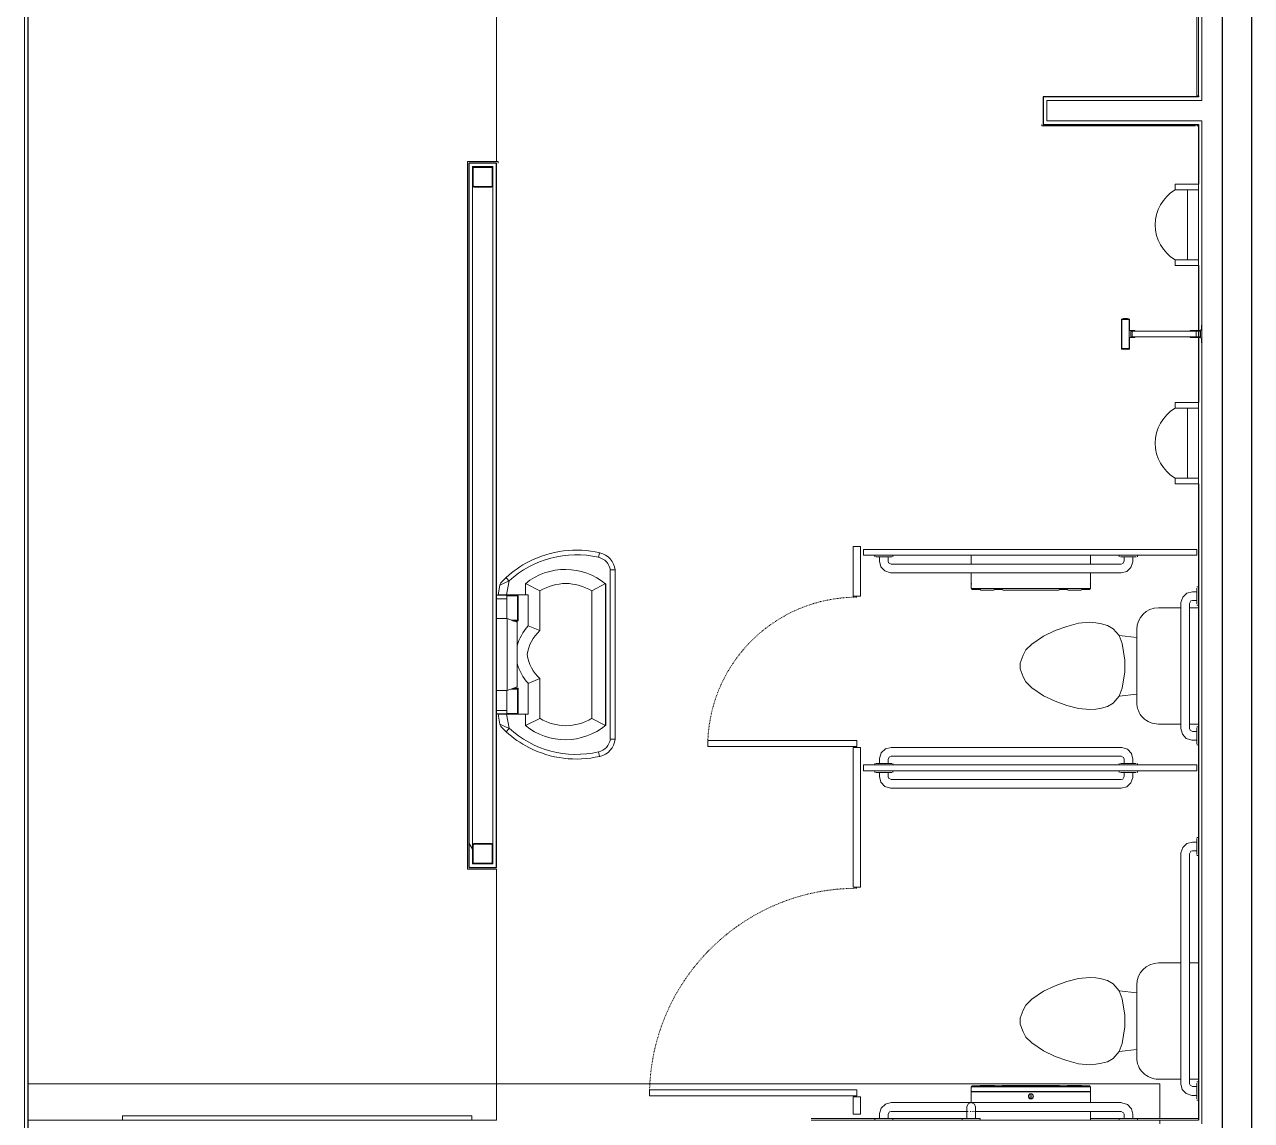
# Model space of a CAD drawing. Header units: inches. Extents: x 20001 to 27263, y -26025 to -18997.
# Drawn here: x 25307.2 to 25517.9, y -22691.4 to -22503.1 of the extents above; entities that cross this region are included whole.
import ezdxf

# ---------------------------------------------------------------- set-up
doc = ezdxf.new("R2010")
doc.units = ezdxf.units.IN
doc.header["$MEASUREMENT"] = 0
doc.linetypes.add('Dash', pattern=[0.25, 0.125, -0.125])
doc.linetypes.add('Dash_2_', pattern=[0.25, 0.125, -0.125])
for name, color, linetype, lineweight in [('A-FLOR', 192, 'Continuous', 13), ('A-WALL', 113, 'Continuous', 13), ('A-WALL-PATT', 111, 'Continuous', 25), ('I-WALL', 2, 'Continuous', 13), ('P-SANR-FIXT', 6, 'Continuous', 13), ('Q-SPCQ', 91, 'Continuous', 13), ('Q-SPCQ-HDLN', 91, 'Dash', 9), ('S-COLS', 52, 'Continuous', 13)]:
    doc.layers.add(name, color=color, linetype=linetype, lineweight=lineweight)

# ---------------------------------------------------------------- blocks, each defined once
blk = doc.blocks.new('Toilet-Domestic-3D - Toilet-Domestic-3D-11065-Site Plan - Phase 1')
at = {"layer": 'P-SANR-FIXT', "color": 7}
for p, q in [((-3.74, 10), (-2.74, 11)), ((-2.74, 11), (-1.87, 11.5)), ((-1.87, 11.5), (-0.5, 12)), ((-0.5, 12), (0.5, 12)), ((0.5, 12), (1.87, 11.5)), ((1.87, 11.5), (2.74, 11)), ((2.74, 11), (3.74, 10)), ((-5.13, 8), (-3.74, 10)), ((3.74, 10), (5.13, 8)), ((-6.06, 6), (-5.13, 8)), ((5.13, 8), (6.06, 6)), ((-6.79, 4), (-6.06, 6)), ((6.06, 6), (6.79, 4)), ((-7.33, 1.99), (-6.79, 4)), ((6.79, 4), (7.33, 1.99)), ((-7.5, 0), (-7.33, 1.99)), ((7.33, 1.99), (7.5, 0)), ((-7.41, -1), (-7.5, 0)), ((-7.24, -2), (-7.41, -1)), ((-6.97, -3), (-7.24, -2)), ((7.24, -2), (6.97, -3)), ((7.41, -1), (7.24, -2)), ((7.5, 0), (7.41, -1)), ((-6.4, -4), (-6.97, -3)), ((-5.21, -5), (-6.4, -4)), ((6.4, -4), (5.21, -5)), ((6.97, -3), (6.4, -4)), ((-3.84, -5.5), (-5.21, -5)), ((-4.86, -8.02), (-5.21, -5)), ((-1, -6), (-3.84, -5.5)), ((1, -6), (-1, -6)), ((3.84, -5.5), (1, -6)), ((5.21, -5), (3.84, -5.5)), ((4.86, -8.02), (5.21, -5)), ((6.25, -8.02), (-6.25, -8.02)), ((-9.98, -11.75), (-9.98, -15.6)), ((9.98, -15.63), (9.98, -11.75)), ((-9.98, -17.1), (-9.98, -18.6)), ((9.98, -18.6), (9.98, -17.08))]:
    blk.add_line(p, q, dxfattribs=at)
for centre, start, end in [((-6.25, -11.75), 90, 180), ((6.25, -11.75), 0, 90)]:
    blk.add_arc(centre, 3.73, start, end, dxfattribs=at)
blk = doc.blocks.new('Toilet-Domestic-3D - Toilet-Domestic-3D-V39-Site Plan - Phase 1')
at = {"layer": 'P-SANR-FIXT', "color": 7}
for p, q in [((-3.74, 10), (-2.74, 11)), ((-2.74, 11), (-1.87, 11.5)), ((-1.87, 11.5), (-0.5, 12)), ((-0.5, 12), (0.5, 12)), ((0.5, 12), (1.87, 11.5)), ((1.87, 11.5), (2.74, 11)), ((2.74, 11), (3.74, 10)), ((-5.13, 8), (-3.74, 10)), ((3.74, 10), (5.13, 8)), ((-6.06, 6), (-5.13, 8)), ((5.13, 8), (6.06, 6)), ((-6.79, 4), (-6.06, 6)), ((6.06, 6), (6.79, 4)), ((-7.33, 1.99), (-6.79, 4)), ((6.79, 4), (7.33, 1.99)), ((-7.5, 0), (-7.33, 1.99)), ((7.33, 1.99), (7.5, 0)), ((-7.41, -1), (-7.5, 0)), ((-7.24, -2), (-7.41, -1)), ((-6.97, -3), (-7.24, -2)), ((7.24, -2), (6.97, -3)), ((7.41, -1), (7.24, -2)), ((7.5, 0), (7.41, -1)), ((-6.4, -4), (-6.97, -3)), ((-5.21, -5), (-6.4, -4)), ((6.4, -4), (5.21, -5)), ((6.97, -3), (6.4, -4)), ((-3.84, -5.5), (-5.21, -5)), ((-4.86, -8.02), (-5.21, -5)), ((-1, -6), (-3.84, -5.5)), ((1, -6), (-1, -6)), ((3.84, -5.5), (1, -6)), ((5.21, -5), (3.84, -5.5)), ((4.86, -8.02), (5.21, -5)), ((6.25, -8.02), (-6.25, -8.02)), ((-9.98, -11.75), (-9.98, -15.6)), ((9.98, -15.6), (9.98, -11.75)), ((-9.98, -17.1), (-9.98, -18.6)), ((9.98, -18.6), (9.98, -17.1))]:
    blk.add_line(p, q, dxfattribs=at)
for centre, start, end in [((-6.25, -11.75), 90, 180), ((6.25, -11.75), 0, 90)]:
    blk.add_arc(centre, 3.73, start, end, dxfattribs=at)
blk = doc.blocks.new('Urinal-Wall-3D - Urinal-Wall-3D-23375-Site Plan - Phase 1')
at = {"layer": 'P-SANR-FIXT', "color": 7}
for p, q in [((-11.29, 2.06), (-11.29, 6.06)), ((-11.29, 6.06), (-10.29, 6.06)), ((-10.29, 6.06), (-10.29, 2.06)), ((2.73, 6.06), (1.71, 6.06)), ((1.71, 6.06), (1.71, 2.06)), ((2.73, 2.06), (2.73, 6.06)), ((1.71, 3.91), (-10.29, 3.91)), ((-10.29, 3.91), (-10.29, 2.06)), ((1.71, 2.06), (1.71, 3.91)), ((-10.29, 2.06), (-11.29, 2.06)), ((-10.29, 2.06), (1.71, 2.06)), ((1.71, 2.06), (2.73, 2.06))]:
    blk.add_line(p, q, dxfattribs=at)
blk.add_arc((-4.29, 2.46), 7, 31.0027, 148.9973, dxfattribs=at)
blk = doc.blocks.new('817_Grab_Bars - 8170-001420-25752-Site Plan - Phase 1')
at = {"layer": 'Q-SPCQ', "color": 7}
for p, q in [((25495.52, -22688.3), (25456.02, -22688.3)), ((25453.2, -22691.02), (25453.2, -22691.3)), ((25453.41, -22691.02), (25454.77, -22691.02)), ((25454.02, -22690.3), (25454.02, -22691.02)), ((25454.77, -22691.02), (25456.12, -22691.02)), ((25455.52, -22691.02), (25455.52, -22690.3)), ((25456.02, -22689.8), (25469.22, -22689.8)), ((25456.33, -22691.3), (25456.33, -22691.02)), ((25469.59, -22689.8), (25469.77, -22689.8)), ((25470, -22689.8), (25470.17, -22689.8)), ((25470.31, -22689.8), (25495.52, -22689.8)), ((25495.2, -22691.02), (25495.2, -22691.3)), ((25495.41, -22691.02), (25496.77, -22691.02)), ((25496.02, -22690.3), (25496.02, -22691.02)), ((25496.77, -22691.02), (25498.12, -22691.02)), ((25497.52, -22691.02), (25497.52, -22690.3)), ((25498.33, -22691.3), (25498.33, -22691.02)), ((25454.77, -22691.3), (25453.41, -22691.3)), ((25456.12, -22691.3), (25454.77, -22691.3)), ((25496.77, -22691.3), (25495.41, -22691.3)), ((25498.12, -22691.3), (25496.77, -22691.3))]:
    blk.add_line(p, q, dxfattribs=at)
at = {"layer": 'Q-SPCQ', "color": 7, "flags": 128}
for points in [[(25456.02, -22688.3), (25455.05, -22688.55), (25454.33, -22689.23), (25454.02, -22690.17), (25454.02, -22690.3)], [(25497.52, -22690.3), (25497.27, -22689.34), (25496.59, -22688.62), (25495.65, -22688.31), (25495.52, -22688.3)], [(25455.52, -22690.3), (25455.75, -22689.88), (25456.02, -22689.8)], [(25495.52, -22689.8), (25495.94, -22690.03), (25496.02, -22690.3)]]:
    blk.add_lwpolyline(points, dxfattribs=at)
blk = doc.blocks.new('Dispenser-Toilet_Tissue-Frost_Products_LTD_-Jumbo-169 - Steel-Brushed-Stainless_Steel-39538-Site Plan - Phase 1')
at = {"layer": 'Q-SPCQ', "color": 7}
for p, q in [((25490.26, -22685.6), (25469.77, -22685.6)), ((25469.77, -22685.6), (25469.77, -22686.37)), ((25469.77, -22686.37), (25469.83, -22686.37)), ((25469.77, -22686.46), (25490.26, -22686.46)), ((25469.77, -22686.46), (25469.77, -22688.33)), ((25469.83, -22686.37), (25490.21, -22686.37)), ((25469.83, -22686.37), (25469.83, -22686.4)), ((25490.21, -22686.4), (25469.83, -22686.4)), ((25471.28, -22685.44), (25469.93, -22685.44)), ((25488.75, -22685.44), (25471.28, -22685.44)), ((25473.61, -22685.34), (25471.44, -22685.34)), ((25475.08, -22685.44), (25473.77, -22685.44)), ((25484.77, -22685.34), (25475.26, -22685.34)), ((25486.26, -22685.44), (25484.95, -22685.44)), ((25488.59, -22685.34), (25486.42, -22685.34)), ((25490.11, -22685.44), (25488.75, -22685.44)), ((25490.21, -22686.4), (25490.21, -22686.37)), ((25490.21, -22686.37), (25490.26, -22686.37)), ((25490.26, -22686.37), (25490.26, -22685.6)), ((25490.26, -22688.33), (25490.26, -22686.46)), ((25480.06, -22687.06), (25479.98, -22687.06)), ((25479.98, -22687.06), (25479.98, -22687.4)), ((25479.98, -22687.4), (25480.06, -22687.4)), ((25480.06, -22687.4), (25480.06, -22687.06)), ((25490.26, -22691.3), (25490.26, -22689.77)), ((25471.12, -22691.3), (25490.26, -22691.3))]:
    blk.add_line(p, q, dxfattribs=at)
for radius in [0.438, 0.358]:
    blk.add_circle((25480.02, -22687.22), radius, dxfattribs=at)
for centre, radius, start, end in [((25469.93, -22685.6), 0.16, 90, 180), ((25469.83, -22686.46), 0.06, 90, 180), ((25471.44, -22685.52), 0.18, 90, 153.6122), ((25472.99, -22685.46), 0.118, 100.8116, 172.3569), ((25472.99, -22685.49), 0.151, 19.6341, 87.321), ((25473.01, -22685.49), 0.151, 19.6341, 86.8331), ((25473.02, -22685.52), 0.18, 26.3878, 90), ((25473.59, -22685.46), 0.119, 100.0401, 171.5195), ((25473.59, -22685.49), 0.151, 19.6341, 87.321), ((25473.6, -22685.49), 0.151, 19.6341, 87.321), ((25473.61, -22685.52), 0.18, 26.3878, 90), ((25475.26, -22685.56), 0.22, 90, 146.9443), ((25484.77, -22685.56), 0.22, 33.0557, 90), ((25486.42, -22685.52), 0.18, 90, 153.6122), ((25486.43, -22685.49), 0.151, 92.679, 160.3659), ((25486.44, -22685.49), 0.151, 92.679, 160.3659), ((25486.44, -22685.46), 0.119, 8.4805, 79.9599), ((25487.01, -22685.52), 0.18, 90, 153.6084), ((25487.02, -22685.49), 0.151, 93.1667, 160.3726), ((25487.04, -22685.49), 0.151, 92.679, 160.3653), ((25487.04, -22685.46), 0.118, 7.6431, 79.1884), ((25488.59, -22685.52), 0.18, 26.3878, 90), ((25490.1, -22685.6), 0.16, 0, 89.0019), ((25490.2, -22686.46), 0.0601, 0, 87.3185)]:
    blk.add_arc(centre, radius, start, end, dxfattribs=at)
blk = doc.blocks.new('Partition-Floor_Braced_Urinal_Screen-Bradley_Corp-St__Stl - 11_ x 42_ Urinal Screen-283502-Site Plan - Phase 1')
at = {"layer": 'Q-SPCQ', "color": 7}
for p, q in [((1.5, 0), (-1.5, 0)), ((-1.5, 0), (-1.5, -0.1)), ((-1.5, -0.1), (-0.85, -0.1)), ((-0.6, -0.35), (-0.6, -2)), ((-0.6, -2), (-0.5, -2)), ((-0.5, -1), (-0.5, -0.27)), ((-0.5, -0.27), (0.5, -0.27)), ((-0.5, -12), (-0.5, -1)), ((0.5, -1), (-0.5, -1)), ((0.5, -0.27), (0.5, -1)), ((0.5, -1), (0.5, -12)), ((0.5, -2), (0.6, -2)), ((0.6, -2), (0.6, -0.35)), ((0.85, -0.1), (1.5, -0.1)), ((1.5, -0.1), (1.5, 0)), ((-0.58, -12.44), (-2.58, -12.44)), ((-2.5, -12.5), (2.5, -12.5)), ((-2.5, -13.75), (-2.5, -12.5)), ((-0.5, -11.5), (-0.6, -11.5)), ((-0.6, -11.5), (-0.6, -12.5)), ((-0.5, -12.23), (-0.5, -12)), ((-0.5, -12), (0.5, -12)), ((0.5, -12.23), (-0.5, -12.23)), ((0.6, -11.5), (0.5, -11.5)), ((0.5, -12), (0.5, -12.23)), ((2.58, -12.44), (0.58, -12.44)), ((0.6, -12.5), (0.6, -11.5)), ((2.5, -12.5), (2.5, -13.75)), ((-2.58, -13.81), (2.58, -13.81)), ((2.5, -13.75), (-2.5, -13.75))]:
    blk.add_line(p, q, dxfattribs=at)
for centre, radius, start, end in [((-0.85, -0.35), 0.25, 0, 90), ((0.85, -0.35), 0.25, 90, 180), ((-0.39, -13.13), 2.3, 162.6194, 197.3806), ((0.39, -13.13), 2.3, 342.6194, 17.3806)]:
    blk.add_arc(centre, radius, start, end, dxfattribs=at)
blk = doc.blocks.new('Partition-Floor_Braced-Bradley_Corp-St_Stl-ADA-N_Stalls - ADA _optional_ _ n Standard Stalls-320718-Site Plan - Phase 1')
at = {"layer": 'Q-SPCQ', "color": 7}
for p, q in [((11.69, 94.87), (12.69, 94.87)), ((11.69, 59.25), (11.69, 94.87)), ((12.69, 94.87), (12.69, 59.25)), ((71.69, 84.87), (72.69, 84.87)), ((71.69, 59.25), (71.69, 84.87)), ((72.69, 84.87), (72.69, 59.25)), ((8.5, 59.88), (11.5, 59.88)), ((8.5, 58.63), (8.5, 59.88)), ((11.5, 59.88), (11.5, 58.63)), ((12.69, 59.25), (11.69, 59.25)), ((47.5, 59.88), (71.5, 59.88)), ((47.5, 58.63), (47.5, 59.88)), ((71.5, 59.88), (71.5, 58.63)), ((72.69, 59.25), (71.69, 59.25)), ((97.5, 59.88), (106, 59.88)), ((97.5, 58.63), (97.5, 59.88)), ((106, 59.88), (106, 58.63)), ((11.5, 58.63), (8.5, 58.63)), ((71.5, 58.63), (47.5, 58.63)), ((67.5, 58.13), (68.5, 58.13)), ((67.5, 0.88), (67.5, 58.13)), ((68.5, 58.13), (68.5, 0.88)), ((106, 58.63), (97.5, 58.63)), ((104.5, 58.13), (105.5, 58.13)), ((104.5, 0.88), (104.5, 58.13)), ((105.5, 58.13), (105.5, 0.88)), ((68.5, 0.88), (67.5, 0.88)), ((105.5, 0.88), (104.5, 0.88))]:
    blk.add_line(p, q, dxfattribs=at)
at = {"layer": 'Q-SPCQ-HDLN', "color": 250, "linetype": 'Dash_2_'}
for centre, radius, end in [((11.69, 59.25), 35.62, 88.2092), ((71.69, 59.25), 25.62, 87.7958)]:
    blk.add_arc(centre, radius, 0, end, dxfattribs=at)
blk = doc.blocks.new('817_Grab_Bars - 8170-001420-V43-Site Plan - Phase 1')
at = {"layer": 'Q-SPCQ', "color": 7}
for p, q in [((25453.2, -22631.3), (25453.2, -22631.58)), ((25454.77, -22631.58), (25453.41, -22631.58)), ((25454.02, -22631.58), (25454.02, -22632.3)), ((25456.12, -22631.58), (25454.77, -22631.58)), ((25455.52, -22632.3), (25455.52, -22631.58)), ((25456.33, -22631.58), (25456.33, -22631.3)), ((25495.2, -22631.3), (25495.2, -22631.58)), ((25496.77, -22631.58), (25495.41, -22631.58)), ((25496.02, -22631.58), (25496.02, -22632.3)), ((25498.12, -22631.58), (25496.77, -22631.58)), ((25497.52, -22632.3), (25497.52, -22631.58)), ((25498.33, -22631.58), (25498.33, -22631.3)), ((25495.52, -22632.8), (25456.02, -22632.8)), ((25456.02, -22634.3), (25495.52, -22634.3))]:
    blk.add_line(p, q, dxfattribs=at)
at = {"layer": 'Q-SPCQ', "color": 7, "flags": 128}
for points in [[(25454.02, -22632.3), (25454.26, -22633.26), (25454.94, -22633.99), (25455.88, -22634.3), (25456.02, -22634.3)], [(25456.02, -22632.8), (25455.59, -22632.57), (25455.52, -22632.3)], [(25495.52, -22634.3), (25496.48, -22634.06), (25497.2, -22633.38), (25497.51, -22632.44), (25497.52, -22632.3)], [(25496.02, -22632.3), (25495.79, -22632.72), (25495.52, -22632.8)]]:
    blk.add_lwpolyline(points, dxfattribs=at)
blk = doc.blocks.new('Dispenser-Toilet_Tissue-Frost_Products_LTD_-Jumbo-169 - Steel-Brushed-Stainless_Steel-V48-Site Plan - Phase 1')
at = {"layer": 'Q-SPCQ', "color": 7}
for p, q in [((25469.77, -22595.83), (25469.77, -22594.3)), ((25490.26, -22594.3), (25490.26, -22595.83)), ((25469.77, -22599.14), (25469.77, -22597.28)), ((25490.26, -22597.27), (25490.26, -22599.14)), ((25469.77, -22600), (25469.77, -22599.23)), ((25469.77, -22599.23), (25469.83, -22599.23)), ((25490.26, -22600), (25469.77, -22600)), ((25469.83, -22599.23), (25469.83, -22599.2)), ((25471.28, -22600.16), (25469.93, -22600.16)), ((25473.61, -22600.26), (25471.44, -22600.26)), ((25475.08, -22600.16), (25473.77, -22600.16)), ((25484.77, -22600.26), (25475.26, -22600.26)), ((25486.26, -22600.16), (25484.95, -22600.16)), ((25488.59, -22600.26), (25486.42, -22600.26)), ((25490.11, -22600.16), (25488.75, -22600.16)), ((25490.21, -22599.2), (25490.21, -22599.23)), ((25490.21, -22599.23), (25490.26, -22599.23)), ((25490.26, -22599.23), (25490.26, -22600))]:
    blk.add_line(p, q, dxfattribs=at)
for centre, radius, start, end in [((25469.83, -22599.14), 0.06, 180, 270), ((25469.93, -22600), 0.16, 180, 270), ((25471.44, -22600.08), 0.18, 206.3878, 270), ((25473.61, -22600.08), 0.18, 270, 333.6122), ((25475.26, -22600.04), 0.22, 213.0557, 270), ((25484.77, -22600.04), 0.22, 270, 326.9443), ((25486.42, -22600.08), 0.18, 206.3878, 270), ((25488.59, -22600.08), 0.18, 270, 333.6122), ((25490.1, -22600), 0.16, 270.9981, 0), ((25490.2, -22599.14), 0.0601, 272.6815, 0)]:
    blk.add_arc(centre, radius, start, end, dxfattribs=at)
blk = doc.blocks.new('817_Grab_Bars - 8170-001420-V46-Site Plan - Phase 1')
at = {"layer": 'Q-SPCQ', "color": 7}
for p, q in [((25534.45, -22557.3), (25534.45, -22557.58)), ((25536.02, -22557.58), (25534.66, -22557.58)), ((25535.27, -22557.58), (25535.27, -22558.3)), ((25537.37, -22557.58), (25536.02, -22557.58)), ((25536.77, -22558.3), (25536.77, -22557.58)), ((25537.58, -22557.58), (25537.58, -22557.3)), ((25576.45, -22557.3), (25576.45, -22557.58)), ((25578.02, -22557.58), (25576.66, -22557.58)), ((25577.27, -22557.58), (25577.27, -22558.3)), ((25579.37, -22557.58), (25578.02, -22557.58)), ((25578.77, -22558.3), (25578.77, -22557.58)), ((25579.58, -22557.58), (25579.58, -22557.3)), ((25576.77, -22558.8), (25537.27, -22558.8)), ((25537.27, -22560.3), (25576.77, -22560.3))]:
    blk.add_line(p, q, dxfattribs=at)
at = {"layer": 'Q-SPCQ', "color": 7, "flags": 128}
for points in [[(25535.27, -22558.3), (25535.51, -22559.26), (25536.19, -22559.99), (25537.13, -22560.3), (25537.27, -22560.3)], [(25537.27, -22558.8), (25536.84, -22558.57), (25536.77, -22558.3)], [(25576.77, -22560.3), (25577.73, -22560.06), (25578.45, -22559.38), (25578.76, -22558.44), (25578.77, -22558.3)], [(25577.27, -22558.3), (25577.04, -22558.72), (25576.77, -22558.8)]]:
    blk.add_lwpolyline(points, dxfattribs=at)
blk = doc.blocks.new('817_Grab_Bars - 8170-001240-25748-Site Plan - Phase 1')
at = {"layer": 'Q-SPCQ', "color": 7}
for p, q in [((25395.61, -22755.55), (25394.89, -22755.55)), ((25395.89, -22754.73), (25395.61, -22754.73)), ((25395.61, -22756.3), (25395.61, -22754.94)), ((25395.61, -22757.65), (25395.61, -22756.3)), ((25392.89, -22757.55), (25392.89, -22779.05)), ((25394.39, -22779.05), (25394.39, -22757.55)), ((25394.89, -22757.05), (25395.61, -22757.05)), ((25395.61, -22757.86), (25395.89, -22757.86)), ((25395.89, -22778.73), (25395.61, -22778.73)), ((25395.61, -22780.3), (25395.61, -22778.94)), ((25395.61, -22779.55), (25394.89, -22779.55)), ((25394.89, -22781.05), (25395.61, -22781.05)), ((25395.61, -22781.65), (25395.61, -22780.3)), ((25395.61, -22781.86), (25395.89, -22781.86))]:
    blk.add_line(p, q, dxfattribs=at)
at = {"layer": 'Q-SPCQ', "color": 7, "flags": 128}
for points in [[(25394.89, -22755.55), (25393.93, -22755.79), (25393.2, -22756.47), (25392.89, -22757.41), (25392.89, -22757.55)], [(25394.39, -22757.55), (25394.62, -22757.13), (25394.89, -22757.05)], [(25392.89, -22779.05), (25393.14, -22780.01), (25393.81, -22780.73), (25394.76, -22781.04), (25394.89, -22781.05)], [(25394.89, -22779.55), (25394.47, -22779.32), (25394.39, -22779.05)]]:
    blk.add_lwpolyline(points, dxfattribs=at)
blk = doc.blocks.new('817_Grab_Bars - 8170-001180-25756-Site Plan - Phase 1')
at = {"layer": 'Q-SPCQ', "color": 7}
for p, q in [((25468.2, -22691.02), (25468.2, -22691.3)), ((25468.2, -22691.02), (25468.2, -22691.3)), ((25468.2, -22691.02), (25471.33, -22691.02)), ((25468.41, -22691.02), (25468.2, -22691.02)), ((25468.2, -22691.02), (25468.41, -22691.02)), ((25468.41, -22691.02), (25468.2, -22691.02)), ((25469.02, -22690.3), (25469.02, -22691.02)), ((25469.02, -22690.3), (25469.02, -22691.02)), ((25470.52, -22691.02), (25470.52, -22690.3)), ((25470.52, -22691.02), (25470.52, -22690.3)), ((25471.33, -22691.02), (25471.12, -22691.02)), ((25471.12, -22691.02), (25471.33, -22691.02)), ((25471.33, -22691.02), (25471.12, -22691.02)), ((25471.33, -22691.3), (25471.33, -22691.02)), ((25471.33, -22691.3), (25471.33, -22691.02)), ((25471.33, -22691.3), (25468.2, -22691.3)), ((25468.2, -22691.3), (25468.41, -22691.3)), ((25468.41, -22691.3), (25468.2, -22691.3)), ((25468.2, -22691.3), (25468.41, -22691.3)), ((25471.12, -22691.3), (25471.33, -22691.3)), ((25471.33, -22691.3), (25471.12, -22691.3)), ((25471.12, -22691.3), (25471.33, -22691.3))]:
    blk.add_line(p, q, dxfattribs=at)
at = {"layer": 'Q-SPCQ', "color": 7, "flags": 128}
for points in [[(25469.02, -22689.05), (25469.25, -22688.51), (25469.77, -22688.3)], [(25469.77, -22688.3), (25470.31, -22688.54), (25470.52, -22689.05)], [(25469.02, -22689.05), (25469.02, -22689.3), (25469.02, -22689.93), (25469.02, -22690.3)], [(25469.02, -22690.3), (25469.02, -22689.56), (25469.02, -22689.11), (25469.02, -22689.05)], [(25470.52, -22690.3), (25470.52, -22689.56), (25470.52, -22689.11), (25470.52, -22689.05)], [(25470.52, -22689.05), (25470.52, -22689.3), (25470.52, -22689.93), (25470.52, -22690.3)]]:
    blk.add_lwpolyline(points, dxfattribs=at)
blk = doc.blocks.new('Bradley-Washroom_Accessories-Mirrors-747_Standard - 60_ x 36_ _ BradEX-205488-Site Plan - Phase 1')
at = {"layer": 'Q-SPCQ', "color": 7}
for p, q in [((25508.52, -22454.37), (25508.52, -22435.37)), ((25508.77, -22435.37), (25508.52, -22435.37)), ((25508.77, -22435.37), (25508.77, -22454.37)), ((25508.48, -22454.37), (25508.77, -22454.37)), ((25508.48, -22454.37), (25508.48, -22456.37)), ((25508.77, -22454.37), (25508.77, -22456.37)), ((25508.77, -22456.37), (25508.48, -22456.37)), ((25508.52, -22494.37), (25508.52, -22456.37)), ((25508.77, -22456.37), (25508.77, -22494.37)), ((25508.48, -22494.37), (25508.77, -22494.37)), ((25508.48, -22494.37), (25508.48, -22496.37)), ((25508.77, -22494.37), (25508.77, -22496.37)), ((25508.77, -22496.37), (25508.48, -22496.37)), ((25508.52, -22515.37), (25508.52, -22496.37)), ((25508.77, -22496.37), (25508.77, -22515.37)), ((25508.52, -22515.37), (25508.77, -22515.37))]:
    blk.add_line(p, q, dxfattribs=at)
blk = doc.blocks.new('Bradley-Washroom_Accessories-Mirrors-780_Custom - Bradley-Washroom_Accessories-Mirrors-780_Custom-177612-Site Plan - Phase 1')
at = {"layer": 'Q-SPCQ', "color": 7}
for p, q in [((25324.02, -22690.55), (25384.02, -22690.55)), ((25324.02, -22690.55), (25324.02, -22691.3)), ((25384.02, -22691.3), (25384.02, -22690.55)), ((25384.02, -22691.3), (25324.02, -22691.3))]:
    blk.add_line(p, q, dxfattribs=at)
blk = doc.blocks.new('HSS-Hollow Structural Section-Column - HSS3-1_2X3-1_2X1_8-V72-Site Plan - Phase 1')
at = {"layer": 'S-COLS', "color": 50, "lineweight": 15}
for p, q in [((-1.75, 1.518), (-1.75, -1.518)), ((-1.634, -1.518), (-1.634, 1.518)), ((1.518, 1.75), (-1.518, 1.75)), ((-1.518, 1.634), (1.518, 1.634)), ((1.634, 1.518), (1.634, -1.518)), ((1.75, -1.518), (1.75, 1.518)), ((1.518, -1.634), (-1.518, -1.634)), ((-1.518, -1.75), (1.518, -1.75))]:
    blk.add_line(p, q, dxfattribs=at)
for centre, radius, start, end in [((-1.518, 1.518), 0.232, 90, 180), ((-1.518, 1.518), 0.116, 90, 180), ((1.518, 1.518), 0.232, 360, 90), ((1.518, 1.518), 0.116, 0, 90), ((-1.518, -1.518), 0.232, 180, 270), ((-1.518, -1.518), 0.116, 180, 270), ((1.518, -1.518), 0.232, 270, 360), ((1.518, -1.518), 0.116, 270, 360)]:
    blk.add_arc(centre, radius, start, end, dxfattribs=at)
blk = doc.blocks.new('HSS-Hollow Structural Section-Column - HSS3-1_2X3-1_2X1_8-V74-Site Plan - Phase 1')
at = {"layer": 'S-COLS', "color": 50, "lineweight": 15}
for p, q in [((-1.75, 1.518), (-1.75, -1.518)), ((-1.634, -1.518), (-1.634, 1.518)), ((1.518, 1.75), (-1.518, 1.75)), ((-1.518, 1.634), (1.518, 1.634)), ((1.634, 1.518), (1.634, -1.518)), ((1.75, -1.518), (1.75, 1.518)), ((1.518, -1.634), (-1.518, -1.634)), ((-1.518, -1.75), (1.518, -1.75))]:
    blk.add_line(p, q, dxfattribs=at)
for centre, radius, start, end in [((-1.518, 1.518), 0.232, 90, 180), ((-1.518, 1.518), 0.116, 90, 180), ((1.518, 1.518), 0.232, 360, 90), ((1.518, 1.518), 0.116, 0, 90), ((-1.518, -1.518), 0.232, 180, 270), ((-1.518, -1.518), 0.116, 180, 270), ((1.518, -1.518), 0.232, 270, 360), ((1.518, -1.518), 0.116, 270, 360)]:
    blk.add_arc(centre, radius, start, end, dxfattribs=at)
blk = doc.blocks.new('Change_Table-Flip_Down-Frost_Products_LTD_-1125 - Polyethylene-White-366105-Site Plan - Phase 1')
at = {"layer": 'Q-SPCQ', "color": 7}
for p, q in [((25405.77, -22594.65), (25405.95, -22593.86)), ((25389.09, -22598.91), (25389.89, -22598.11)), ((25407.79, -22596.82), (25408.62, -22596.82)), ((25407.79, -22625.89), (25407.79, -22596.82)), ((25408.62, -22596.82), (25408.62, -22625.89)), ((25388.51, -22601.1), (25388.81, -22599.4)), ((25390.4, -22598.7), (25388.81, -22599.4)), ((25390.4, -22598.7), (25389.98, -22601.1)), ((25395.7, -22600.41), (25393.21, -22599.17)), ((25393.21, -22601.1), (25393.21, -22599.17)), ((25395.7, -22600.41), (25395.7, -22607.23)), ((25404.61, -22600.41), (25406.94, -22599.17)), ((25404.61, -22622.3), (25404.61, -22600.41)), ((25406.94, -22599.17), (25406.94, -22623.53)), ((25407.04, -22599.25), (25407.04, -22623.45)), ((25388.27, -22601.15), (25388.51, -22601.15)), ((25390.02, -22601.75), (25388.27, -22601.75)), ((25393.69, -22601.1), (25388.51, -22601.1)), ((25388.51, -22601.15), (25388.51, -22601.1)), ((25388.51, -22601.15), (25391.73, -22601.15)), ((25390.02, -22601.15), (25390.02, -22605.18)), ((25391.83, -22601.25), (25390.02, -22601.25)), ((25391.83, -22605.43), (25391.83, -22601.25)), ((25391.96, -22601.1), (25391.96, -22605.5)), ((25393.69, -22606.42), (25393.69, -22601.1)), ((25390.07, -22605.18), (25388.27, -22605.18)), ((25390.07, -22617.53), (25390.07, -22605.18)), ((25390.07, -22605.18), (25391.77, -22605.8)), ((25390.75, -22605.43), (25391.83, -22605.43)), ((25391.73, -22605.53), (25391.02, -22605.53)), ((25391.86, -22605.6), (25391.23, -22605.6)), ((25391.77, -22605.8), (25391.77, -22616.91)), ((25393.69, -22606.42), (25395.7, -22607.23)), ((25390.07, -22617.53), (25391.77, -22616.91)), ((25390.75, -22617.28), (25391.83, -22617.28)), ((25391.73, -22617.18), (25391.02, -22617.18)), ((25391.86, -22617.1), (25391.23, -22617.1)), ((25391.83, -22621.45), (25391.83, -22617.28)), ((25391.96, -22621.6), (25391.96, -22617.2)), ((25393.69, -22616.29), (25395.7, -22615.47)), ((25393.69, -22616.29), (25393.69, -22621.6)), ((25395.7, -22622.3), (25395.7, -22615.47)), ((25388.27, -22617.53), (25390.07, -22617.53)), ((25390.02, -22617.53), (25390.02, -22621.55)), ((25390.02, -22620.95), (25388.27, -22620.95)), ((25391.83, -22621.45), (25390.02, -22621.45)), ((25388.51, -22621.55), (25388.27, -22621.55)), ((25388.51, -22621.55), (25391.73, -22621.55)), ((25388.51, -22621.6), (25388.51, -22621.55)), ((25393.69, -22621.6), (25388.51, -22621.6)), ((25388.81, -22623.31), (25388.51, -22621.6)), ((25390.42, -22624.03), (25388.81, -22623.31)), ((25389.98, -22621.6), (25390.4, -22624.01)), ((25393.21, -22621.6), (25393.21, -22623.54)), ((25393.21, -22623.54), (25395.7, -22622.3)), ((25404.61, -22622.3), (25406.94, -22623.53)), ((25389.89, -22624.6), (25389.09, -22623.8)), ((25389.89, -22624.6), (25390.42, -22624.03)), ((25407.79, -22625.89), (25408.62, -22625.89)), ((25405.77, -22628.06), (25405.95, -22628.85))]:
    blk.add_line(p, q, dxfattribs=at)
for centre, radius, start, end in [((25401.98, -22611.33), 17.91, 77.1036, 117.0252), ((25405.21, -22597.22), 3.44, 6.6703, 77.1036), ((25401.98, -22611.33), 17.91, 117.0252, 132.4157), ((25401.95, -22611.33), 17.12, 77.1058, 132.4083), ((25405.18, -22597.23), 2.65, 8.9006, 77.1058), ((25395.94, -22593.4), 7.66, 217.8807, 223.7167), ((25400.07, -22607.6), 10.87, 50.1591, 129.1586), ((25389.63, -22599.54), 0.83, 130.6052, 170.0067), ((25400.16, -22607.61), 8.46, 58.2462, 121.7538), ((25391.73, -22601.25), 0.1, 0, 90), ((25391.73, -22605.43), 0.1, 270, 0), ((25400.01, -22612.18), 8.55, 137.6677, 164.5358), ((25391.86, -22605.5), 0.1, 270, 0), ((25400.07, -22612.18), 6.59, 131.4443, 172.8364), ((25400.01, -22610.53), 8.55, 195.4642, 222.3323), ((25400.07, -22610.53), 6.59, 187.1636, 228.5557), ((25391.73, -22617.28), 0.1, 0, 90), ((25391.86, -22617.2), 0.1, 0, 90), ((25391.73, -22621.45), 0.1, 270, 0), ((25389.63, -22623.17), 0.83, 189.9933, 229.3948), ((25400.07, -22615.1), 10.87, 230.8414, 309.8409), ((25400.16, -22615.1), 8.46, 238.2462, 301.7538), ((25401.98, -22611.38), 17.91, 227.5846, 242.8439), ((25401.95, -22611.37), 17.12, 227.5917, 282.8942), ((25401.98, -22611.38), 17.91, 242.8439, 282.8964), ((25405.18, -22625.48), 2.65, 282.8942, 351.0994), ((25405.21, -22625.49), 3.44, 282.8964, 353.3297)]:
    blk.add_arc(centre, radius, start, end, dxfattribs=at)
blk = doc.blocks.new('Locker Rooms and Restrooms_rvt-1-Site Plan - Phase 1')
at = {"layer": 'A-WALL-PATT', "lineweight": 9}
h = blk.add_hatch(dxfattribs=at)
h.set_pattern_fill('FP_9', color=250, style=0, pattern_type=2)
h.set_pattern_definition([(0, (0, 0), (81.92, 20.48), [3.379, -58.061, 3.379, -58.061, -327.68]), (0, (0, 0), (81.92, 20.48), [-122.88, 3.379, -119.501, 3.379, -58.061, -143.36]), (0, (0, 0), (81.92, 20.48), [-307.2, 3.379, -37.581, 3.379, -99.021]), (120, (30.72, 10.24), (-58.6962, 60.704801), [3.379, -58.061, 3.379, -58.061, -327.68]), (120, (30.72, 10.24), (-58.6962, 60.704801), [-122.88, 3.379, -119.501, 3.379, -58.061, -143.36]), (120, (30.72, 10.24), (-58.6962, 60.704801), [-307.2, 3.379, -37.581, 3.379, -99.021]), (240, (40.96, 51.2), (-23.2238, -81.184801), [3.379, -58.061, 3.379, -58.061, -327.68]), (240, (40.96, 51.2), (-23.2238, -81.184801), [-122.88, 3.379, -119.501, 3.379, -58.061, -143.36]), (240, (40.96, 51.2), (-23.2238, -81.184801), [-307.2, 3.379, -37.581, 3.379, -99.021])])
h.paths.add_polyline_path([(25384.14, -22647.93), (25384.14, -22526.93), (25383.52, -22526.93), (25383.52, -22647.93)], flags=0)
at = {"layer": 'A-FLOR', "color": 7}
for p, q in [((25388.27, -22526.68), (25388.27, -22482.62)), ((25388.27, -22691.3), (25388.27, -22648.18)), ((25307.83, -22691.3), (25324.02, -22691.3)), ((25384.02, -22691.3), (25388.27, -22691.3))]:
    blk.add_line(p, q, dxfattribs=at)
at = {"layer": 'A-WALL', "color": 250, "lineweight": 9}
for p, q in [((25509.39, -22435.18), (25509.39, -22516.18)), ((25482.77, -22519.68), (25482.77, -22516.18)), ((25482.77, -22516.18), (25508.77, -22516.18)), ((25508.77, -22516.18), (25509.39, -22516.18)), ((25482.77, -22519.68), (25508.77, -22519.68)), ((25508.77, -22519.68), (25509.39, -22519.68)), ((25509.39, -22519.68), (25509.39, -22554.8)), ((25384.14, -22527.55), (25387.64, -22527.55)), ((25384.14, -22527.55), (25384.14, -22527.8)), ((25387.64, -22527.55), (25387.64, -22527.8)), ((25384.14, -22530.83), (25384.14, -22644.05)), ((25387.64, -22530.83), (25387.64, -22644.05)), ((25509.39, -22557.8), (25509.39, -22691.3)), ((25384.14, -22647.08), (25384.14, -22647.3)), ((25384.37, -22647.3), (25384.14, -22647.3)), ((25387.64, -22647.3), (25387.41, -22647.3)), ((25387.64, -22647.08), (25387.64, -22647.3)), ((25509.39, -22691.3), (25509.39, -22691.93))]:
    blk.add_line(p, q, dxfattribs=at)
at = {"layer": 'I-WALL', "color": 10, "lineweight": 25}
for p, q in [((25512.89, -22695.43), (25512.89, -22435.18)), ((25517.89, -22435.18), (25517.89, -22695.43)), ((25508.77, -22515.55), (25482.14, -22515.55)), ((25482.14, -22515.55), (25482.14, -22516.18)), ((25508.77, -22515.37), (25508.77, -22515.55)), ((25482.14, -22516.18), (25482.14, -22519.68)), ((25482.14, -22519.68), (25482.14, -22520.3)), ((25482.14, -22520.3), (25508.77, -22520.3)), ((25508.77, -22520.3), (25508.77, -22530.53)), ((25384.14, -22526.93), (25383.52, -22526.93)), ((25383.52, -22526.93), (25383.52, -22647.93)), ((25387.64, -22526.93), (25384.14, -22526.93)), ((25388.27, -22526.93), (25387.64, -22526.93)), ((25388.27, -22647.93), (25388.27, -22526.93)), ((25508.77, -22544.55), (25508.77, -22555.72)), ((25508.77, -22555.8), (25508.77, -22556.8)), ((25508.77, -22556.89), (25508.77, -22568.03)), ((25508.77, -22582.05), (25508.77, -22691.3)), ((25383.52, -22647.93), (25384.14, -22647.93)), ((25384.14, -22647.93), (25387.64, -22647.93)), ((25387.64, -22647.93), (25388.27, -22647.93))]:
    blk.add_line(p, q, dxfattribs=at)
at = {"layer": 'I-WALL', "color": 7}
for p, q in [((25481.89, -22520.3), (25481.89, -22520.55)), ((25508.27, -22520.55), (25481.89, -22520.55)), ((25508.77, -22520.55), (25508.52, -22520.55)), ((25383.27, -22526.68), (25388.52, -22526.68)), ((25383.27, -22526.68), (25383.27, -22526.93)), ((25388.52, -22526.93), (25388.52, -22526.68)), ((25383.27, -22647.93), (25383.27, -22526.93)), ((25383.27, -22647.93), (25383.27, -22648.18)), ((25388.27, -22648.18), (25383.27, -22648.18)), ((25442.27, -22691.05), (25453.41, -22691.05)), ((25453.41, -22691.3), (25442.27, -22691.3)), ((25456.12, -22691.05), (25468.41, -22691.05)), ((25468.41, -22691.3), (25456.12, -22691.3)), ((25490.26, -22691.05), (25495.41, -22691.05)), ((25495.41, -22691.3), (25490.26, -22691.3)), ((25498.12, -22691.05), (25508.77, -22691.05)), ((25508.77, -22691.3), (25498.12, -22691.3))]:
    blk.add_line(p, q, dxfattribs=at)
at = {"lineweight": 13}
for name, p in [('Bradley-Washroom_Accessories-Mirrors-747_Standard - 60_ x 36_ _ BradEX-205488-Site Plan - Phase 1', (0, 0)), ('HSS-Hollow Structural Section-Column - HSS3-1_2X3-1_2X1_8-V72-Site Plan - Phase 1', (25385.89, -22529.31)), ('Change_Table-Flip_Down-Frost_Products_LTD_-1125 - Polyethylene-White-366105-Site Plan - Phase 1', (0, 0)), ('817_Grab_Bars - 8170-001420-V43-Site Plan - Phase 1', (0, 37)), ('Dispenser-Toilet_Tissue-Frost_Products_LTD_-Jumbo-169 - Steel-Brushed-Stainless_Steel-V48-Site Plan - Phase 1', (0, 0)), ('817_Grab_Bars - 8170-001240-25748-Site Plan - Phase 1', (112.88, 154.99)), ('817_Grab_Bars - 8170-001420-V43-Site Plan - Phase 1', (0, 0)), ('HSS-Hollow Structural Section-Column - HSS3-1_2X3-1_2X1_8-V74-Site Plan - Phase 1', (25385.89, -22645.56)), ('Dispenser-Toilet_Tissue-Frost_Products_LTD_-Jumbo-169 - Steel-Brushed-Stainless_Steel-39538-Site Plan - Phase 1', (0, 0)), ('817_Grab_Bars - 8170-001420-25752-Site Plan - Phase 1', (0, 0)), ('817_Grab_Bars - 8170-001180-25756-Site Plan - Phase 1', (0, 0)), ('Bradley-Washroom_Accessories-Mirrors-780_Custom - Bradley-Washroom_Accessories-Mirrors-780_Custom-177612-Site Plan - Phase 1', (0, 0))]:
    blk.add_blockref(name, p, dxfattribs=at)
for name, p, rotation in [('Urinal-Wall-3D - Urinal-Wall-3D-23375-Site Plan - Phase 1', (25510.83, -22533.26), 90), ('Partition-Floor_Braced_Urinal_Screen-Bradley_Corp-St__Stl - 11_ x 42_ Urinal Screen-283502-Site Plan - Phase 1', (25509.39, -22556.3), 269.9999999999793), ('Urinal-Wall-3D - Urinal-Wall-3D-23375-Site Plan - Phase 1', (25510.83, -22570.76), 90), ('Partition-Floor_Braced-Bradley_Corp-St_Stl-ADA-N_Stalls - ADA _optional_ _ n Standard Stalls-320718-Site Plan - Phase 1', (25509.39, -22698.8), 89.99999999999959), ('Toilet-Domestic-3D - Toilet-Domestic-3D-V39-Site Plan - Phase 1', (25490.16, -22613.3), 90.0000000000001), ('817_Grab_Bars - 8170-001420-V43-Site Plan - Phase 1', (50951.53, -45261.61), 180), ('817_Grab_Bars - 8170-001420-V46-Site Plan - Phase 1', (48066.07, 2891.71), 269.9999999999996), ('Toilet-Domestic-3D - Toilet-Domestic-3D-11065-Site Plan - Phase 1', (25490.16, -22674.3), 90.0000000000001)]:
    blk.add_blockref(name, p, dxfattribs=dict(at, rotation=rotation))
blk = doc.blocks.new('Struct_Xcel_Sports Complex_rvt-1-Site Plan - Phase 1')
at = {"layer": 'A-FLOR', "color": 7}
for p, q in [((25307.83, -22685.08), (25502.14, -22685.08)), ((25502.14, -22685.08), (25502.14, -22691.05)), ((25502.14, -22691.3), (25502.14, -22691.93))]:
    blk.add_line(p, q, dxfattribs=at)

msp = doc.modelspace()

# ---------------------------------------------------------------- linework, layer by layer
at = {"layer": 'A-WALL', "lineweight": 9}
msp.add_line((25307.2027, -22369.5528), (25307.2027, -22767.9595), dxfattribs=at)
at = {"layer": 'I-WALL', "lineweight": 25}
msp.add_line((25307.8277, -22767.9595), (25307.8277, -22370.3028), dxfattribs=at)

# ---------------------------------------------------------------- block references
at = {"lineweight": 5}
for name in ['Struct_Xcel_Sports Complex_rvt-1-Site Plan - Phase 1', 'Locker Rooms and Restrooms_rvt-1-Site Plan - Phase 1']:
    msp.add_blockref(name, (0, 0), dxfattribs=at)

doc.saveas('drawing.dxf')
